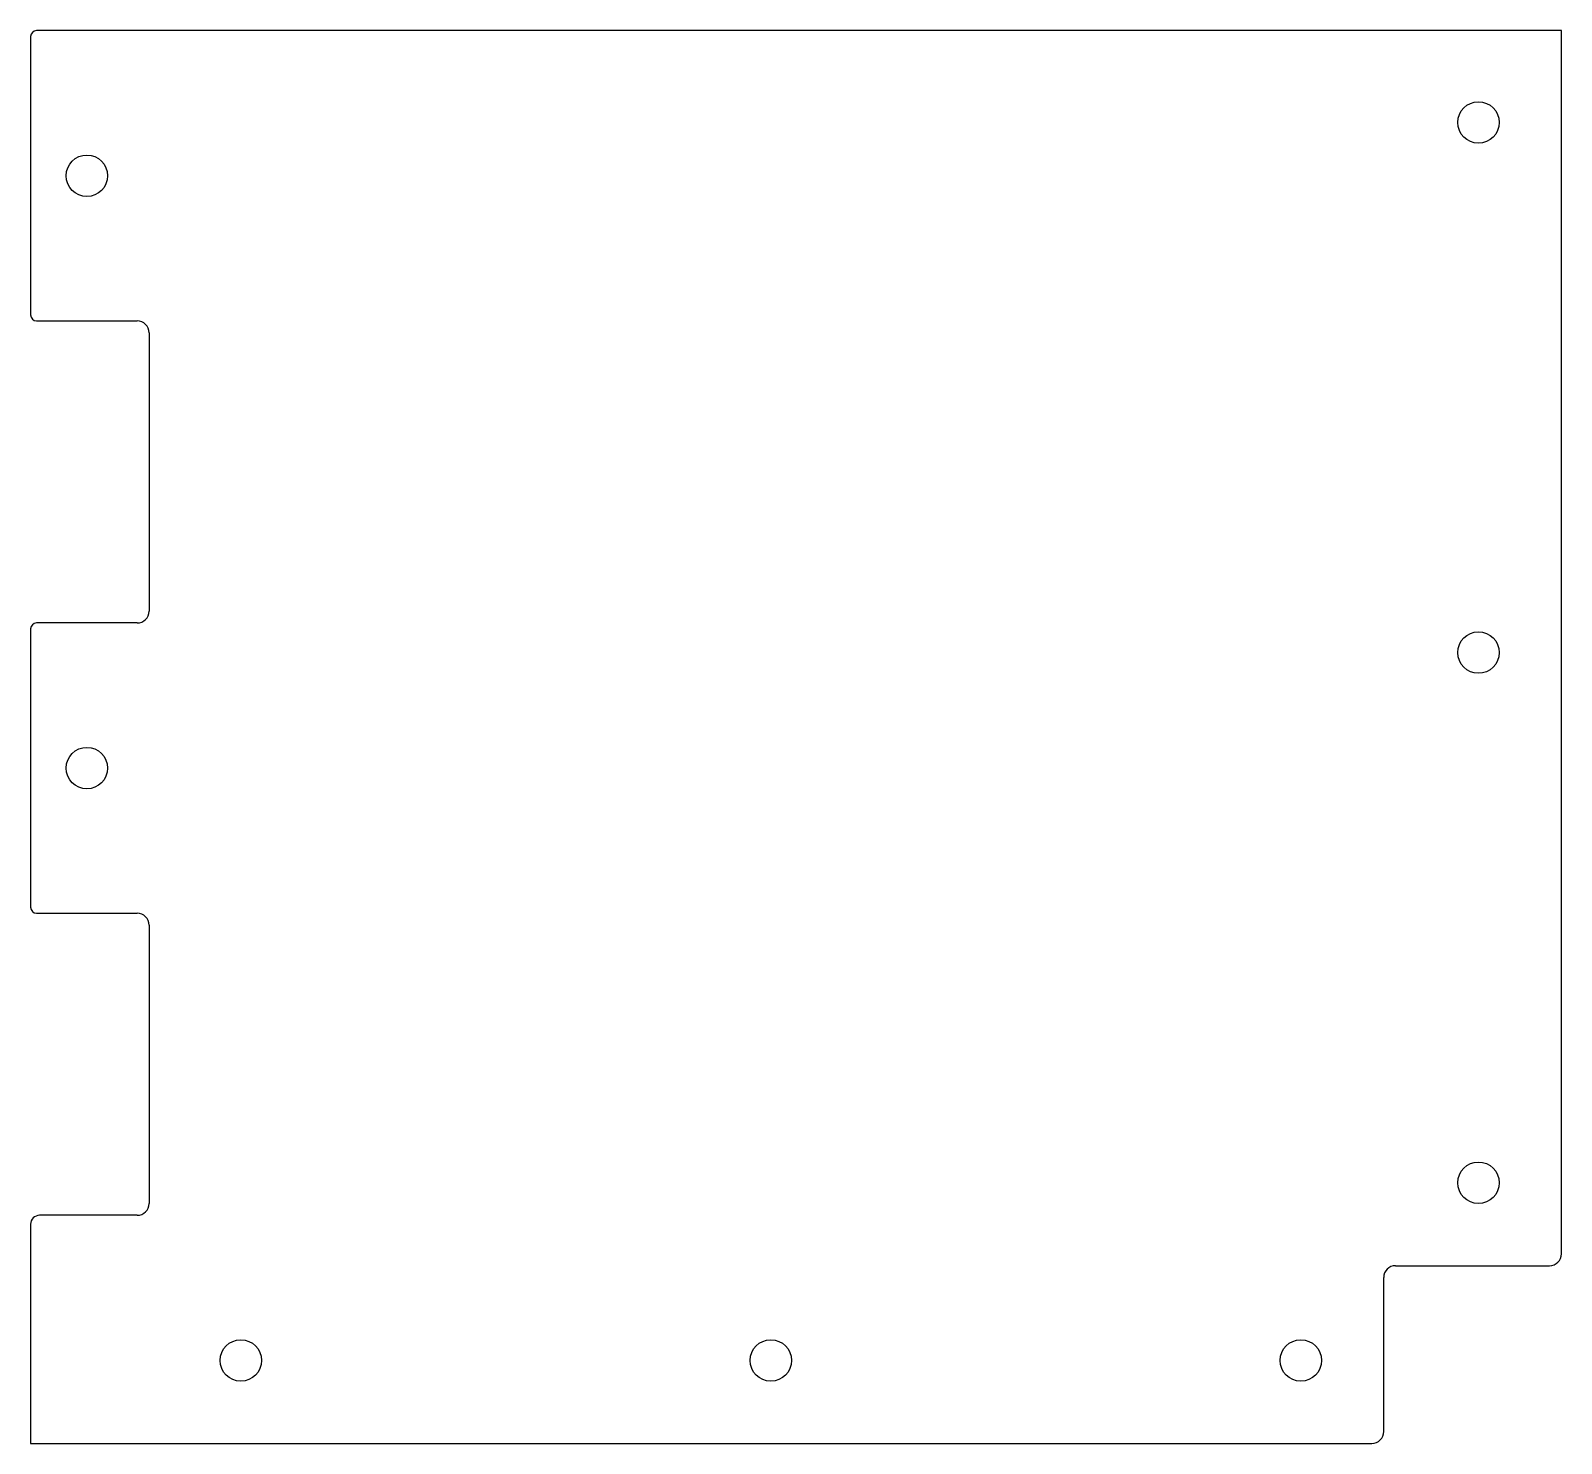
# Model space of a CAD drawing. Header units: millimetres. Extents: x -129 to 129, y -119 to 119.
import ezdxf

# ---------------------------------------------------------------- set-up
doc = ezdxf.new("R2010")
doc.units = ezdxf.units.MM
doc.layers.add('CUTOUTS', color=1, linetype='CONTINUOUS')
doc.layers.add('PERIMETER', color=5, linetype='CONTINUOUS')

msp = doc.modelspace()

# ---------------------------------------------------------------- linework, layer by layer
at = {"layer": 'CUTOUTS'}
for centre in [(115.25, 103.75), (-119.75, 94.75), (115.25, 14.25), (-119.75, -5.25), (115.25, -75.25), (-93.75, -105.25), (-4.25, -105.25), (85.25, -105.25)]:
    msp.add_circle(centre, 3.5, dxfattribs=at)
at = {"layer": 'PERIMETER'}
for p, q in [((129.25, 119.25), (-128.25, 119.25)), ((129.25, -87.25), (129.25, 119.25)), ((-129.25, 118.25), (-129.25, 71.25)), ((-128.25, 70.25), (-111.25, 70.25)), ((-109.25, 68.25), (-109.25, 21.25)), ((-129.25, 18.25), (-129.25, -28.75)), ((-111.25, 19.25), (-128.25, 19.25)), ((-128.25, -29.75), (-111.25, -29.75)), ((-109.25, -31.75), (-109.25, -78.75)), ((-129.25, -82.25), (-129.25, -119.25)), ((-111.25, -80.75), (-127.75, -80.75)), ((101.25, -89.25), (127.25, -89.25)), ((99.25, -117.25), (99.25, -91.25)), ((-129.25, -119.25), (97.25, -119.25))]:
    msp.add_line(p, q, dxfattribs=at)
for centre, radius, start, end in [((-128.25, 118.25), 1, 90, 180), ((-128.25, 71.25), 1, 180, 270), ((-111.25, 68.25), 2, 0, 90), ((-111.25, 21.25), 2, -90, 0), ((-128.25, 18.25), 1, 90, 180), ((-128.25, -28.75), 1, 180, 270), ((-111.25, -31.75), 2, 0, 90), ((-111.25, -78.75), 2, -90, 0), ((-127.75, -82.25), 1.5, 90, 180), ((127.25, -87.25), 2, -90, 0), ((101.25, -91.25), 2, 90, 180), ((97.25, -117.25), 2, -90, 0)]:
    msp.add_arc(centre, radius, start, end, dxfattribs=at)

doc.saveas('drawing.dxf')
